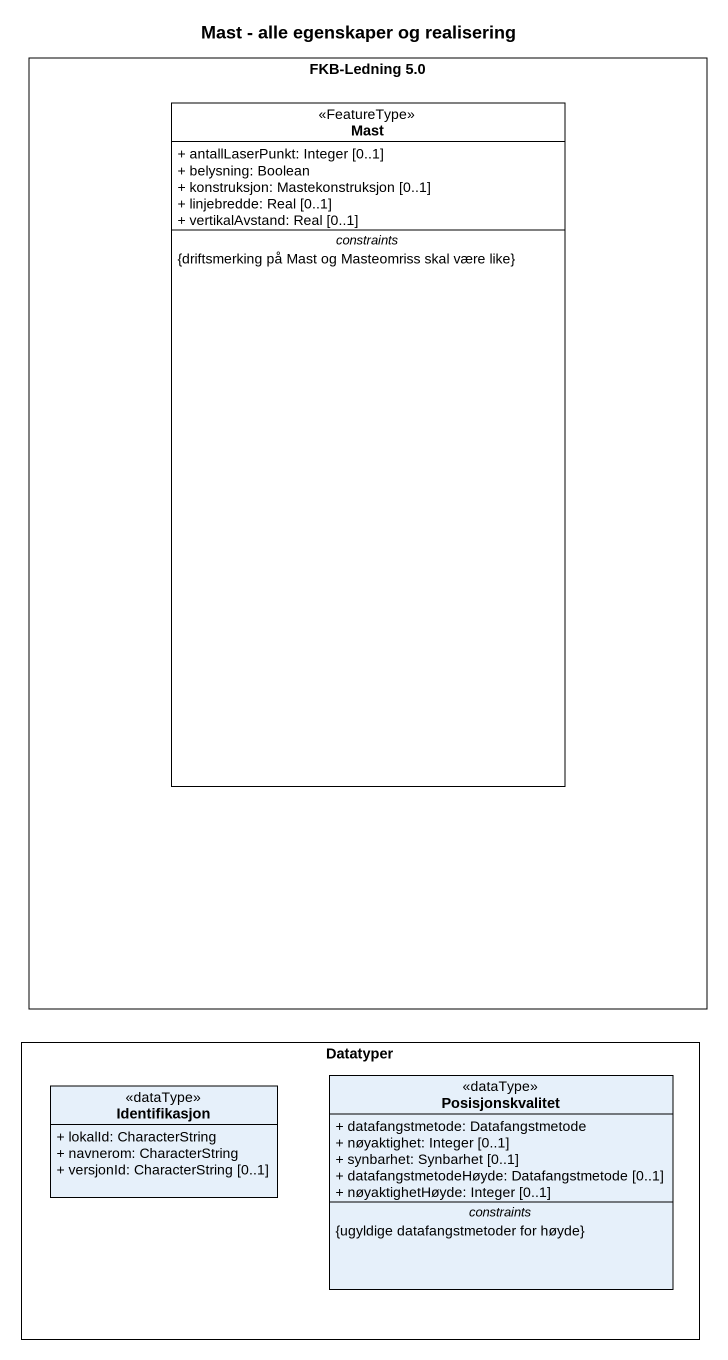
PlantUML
@startuml
title Mast - alle egenskaper og realisering
hide circle
hide empty members
skinparam classAttributeIconSize 0
rectangle "FKB-Ledning 5.0" as FKB_Ledning_5_0 {
  class Mast <<FeatureType>> #FFFFFF {
    + antallLaserPunkt: Integer [0..1]
    + belysning: Boolean
    + konstruksjon: Mastekonstruksjon [0..1]
    + linjebredde: Real [0..1]
    + vertikalAvstand: Real [0..1]
    -- constraints --
    {driftsmerking på Mast og Masteomriss skal være like}
  }
}
rectangle Datatyper {
  class Identifikasjon <<dataType>> {
    + lokalId: CharacterString
    + navnerom: CharacterString
    + versjonId: CharacterString [0..1]
  }
  class Posisjonskvalitet <<dataType>> {
    + datafangstmetode: Datafangstmetode
    + nøyaktighet: Integer [0..1]
    + synbarhet: Synbarhet [0..1]
    + datafangstmetodeHøyde: Datafangstmetode [0..1]
    + nøyaktighetHøyde: Integer [0..1]
    -- constraints --
    {ugyldige datafangstmetoder for høyde}
  }
}
@enduml
